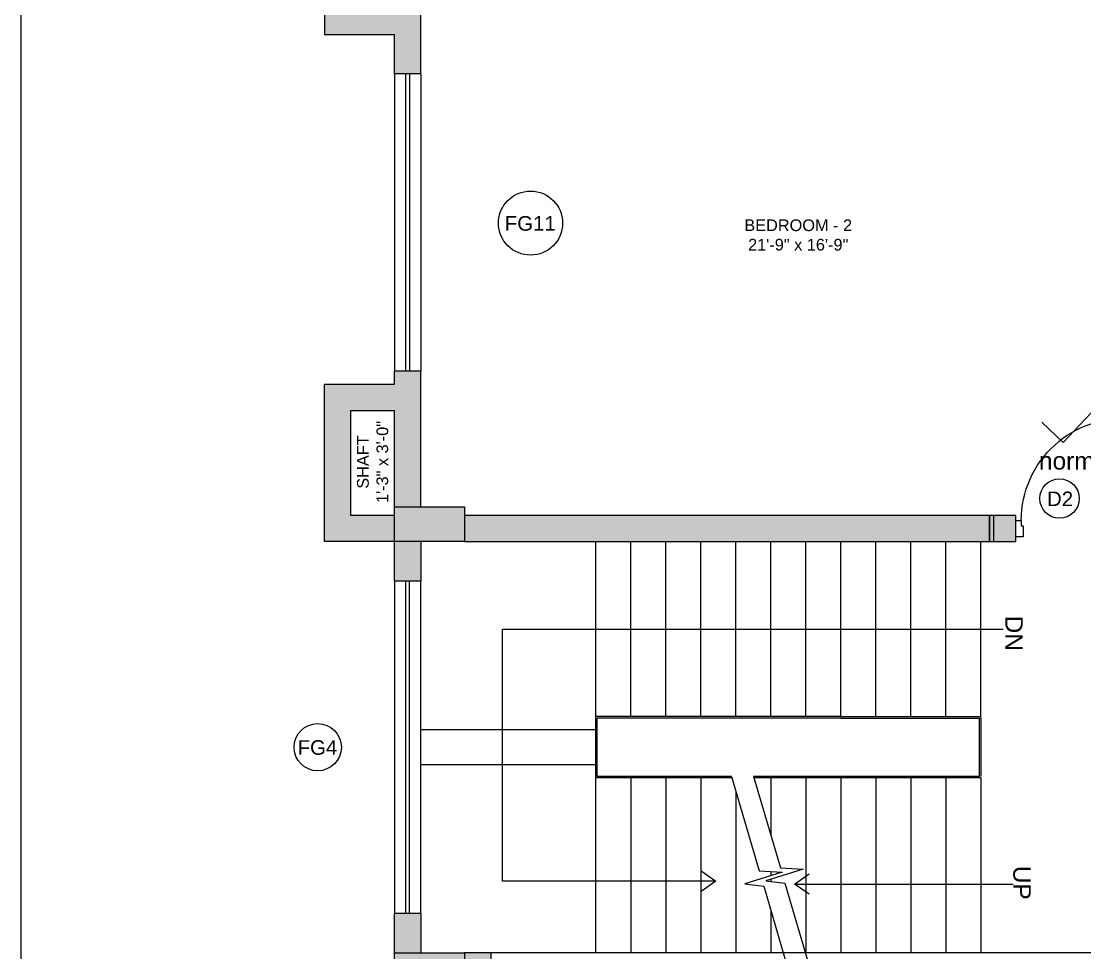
# Model space of a CAD drawing. Header units: inches. Extents: x 211391 to 214260, y -106888 to -102532.
# Drawn here: x 213002 to 213366.5, y -104260 to -103940.5 of the extents above; entities that cross this region are included whole.
import ezdxf

# ---------------------------------------------------------------- set-up
doc = ezdxf.new("R2010")
doc.units = ezdxf.units.IN
doc.header["$MEASUREMENT"] = 0
doc.linetypes.add('0226--P-00-GA 18.02.10$0$DASH', pattern=[0.35, 0.25, -0.1])
doc.layers.get('0').update_dxf_attribs({"color": 4})
for name, color, linetype, lineweight in [('BEAM', 90, '0226--P-00-GA 18.02.10$0$DASH', 25), ('DOOR', 2, 'Continuous', 9), ('HATCH', 251, 'Continuous', 13), ('PROPOSED WALL', 6, 'Continuous', 25), ('STEPS', 2, 'Continuous', 18), ('TEXT', 3, 'Continuous', 9), ('WALL', 5, 'Continuous', 25), ('window', 1, 'Continuous', 18)]:
    doc.layers.add(name, color=color, linetype=linetype, lineweight=lineweight)
doc.layers.add('COLUMN', color=6, linetype='Continuous')
doc.layers.get('BEAM').off()
doc.styles.add('22', font='arial.ttf', dxfattribs={"height": 7})
doc.styles.add('dimtext', font='segoeuil.ttf', dxfattribs={"width": 0.8, "height": 3})
doc.styles.add('STYLE1', font='arial.ttf', dxfattribs={"height": 8})
doc.dimstyles.new('ISO-25', dxfattribs={"dimtxt": 3, "dimasz": 0.7, "dimexe": 0.7, "dimexo": 0.7, "dimgap": 0.703125, "dimtad": 1, "dimdec": 1, "dimlunit": 4, "dimtxsty": 'dimtext', "dimblk": 'OBLIQUE', "dimcen": 0.7, "dimdle": 0.7, "dimclrd": 1, "dimclre": 1, "dimclrt": 2, "dimadec": 0, "dimazin": 0, "dimtfac": 0.5, "dimtdec": 1, "dimtmove": 0, "dimatfit": 3, "dimldrblk": 'OBLIQUE', "dimfxl": 1, "dimfrac": 1, "dimlwd": 13, "dimlwe": 13, "dimarcsym": 0})

# ---------------------------------------------------------------- blocks, each defined once
blk = doc.blocks.new('79')
at = {"layer": 'COLUMN', "ltscale": 20, "true_color": 0xdd22ba}
h = blk.add_hatch(color=212, dxfattribs=at)
h.dxf.hatch_style = 1
h.paths.add_polyline_path([(213129.89, -104119.04), (213153.89, -104119.04), (213153.89, -104107.04), (213129.89, -104107.04)])
h = blk.add_hatch(color=212, dxfattribs=at)
h.dxf.hatch_style = 1
h.paths.add_polyline_path([(213129.89, -104269.04), (213153.89, -104269.04), (213153.89, -104260.04), (213129.89, -104260.04)])
at = {"layer": 'COLUMN', "ltscale": 20}
for points in [[(213153.89, -104119.04), (213129.89, -104119.04), (213129.89, -104107.04), (213153.89, -104107.04)], [(213153.89, -104269.04), (213129.89, -104269.04), (213129.89, -104260.04), (213153.89, -104260.04)]]:
    blk.add_lwpolyline(points, close=True, dxfattribs=at)
blk = doc.blocks.new('*U102')
at = {"layer": 'DOOR'}
for points in [[(1.5, -4.54), (1.5, -3.04), (2, -3.04), (2, -0.04), (0, -0.04), (0, -4.54)], [(32.1, -4.54), (32.1, -3.04), (31.6, -3.04), (31.6, -0.04), (33.6, -0.04), (33.6, -4.54)]]:
    blk.add_lwpolyline(points, close=True, dxfattribs=at)
blk.add_lwpolyline([(32.1, -4.54, -0.441579), (1.5, -32.35), (1.5, -4.54), (3, -4.54), (3, -32.31)], format="xyb", dxfattribs=at)

msp = doc.modelspace()

# ---------------------------------------------------------------- hatches: boundary and pattern name
at = {"layer": 'HATCH', "ltscale": 15}
h = msp.add_hatch(color=256, dxfattribs=at)
h.dxf.hatch_style = 1
h.paths.add_polyline_path([(213138.89, -103909.04), (213129.89, -103909.04), (213129.89, -103936.04), (213114.89, -103936.04), (213114.89, -103900.04), (213129.89, -103900.04), (213129.89, -103891.04), (213105.89, -103891.04), (213105.89, -103945.04), (213129.89, -103945.04), (213129.89, -103958.54), (213138.89, -103958.54)])
h = msp.add_hatch(color=256, dxfattribs=at)
h.dxf.hatch_style = 1
h.paths.add_polyline_path([(213138.89, -104060.54), (213129.89, -104060.54), (213129.89, -104065.04), (213105.89, -104065.04), (213105.89, -104119.04), (213129.89, -104119.04), (213129.89, -104110.04), (213114.89, -104110.04), (213114.89, -104074.04), (213129.89, -104074.04), (213129.89, -104107.04), (213138.89, -104107.04)])
h = msp.add_hatch(color=256, dxfattribs=at)
h.dxf.hatch_style = 1
h.paths.add_polyline_path([(213335.39, -104119.04), (213335.39, -104110.04), (213153.89, -104110.04), (213153.89, -104119.04)])
at = {"layer": 'HATCH', "ltscale": 15, "transparency": 33554559}
h = msp.add_hatch(color=8, dxfattribs=at)
h.dxf.hatch_style = 1
h.paths.add_polyline_path([(213333.89, -104119.04), (213342.89, -104119.04), (213342.89, -104110.04), (213333.89, -104110.04)])
at = {"layer": 'HATCH', "ltscale": 15}
h = msp.add_hatch(color=256, dxfattribs=at)
h.dxf.hatch_style = 1
h.paths.add_polyline_path([(213138.89, -104119.04), (213129.89, -104119.04), (213129.89, -104132.54), (213138.89, -104132.54)])
h = msp.add_hatch(color=256, dxfattribs=at)
h.dxf.hatch_style = 1
h.paths.add_polyline_path([(213138.89, -104246.54), (213129.89, -104246.54), (213129.89, -104260.04), (213138.89, -104260.04)])
h = msp.add_hatch(color=256, dxfattribs=at)
h.dxf.hatch_style = 1
h.paths.add_polyline_path([(213162.89, -104269.04), (213162.89, -104260.04), (213153.89, -104260.04), (213153.89, -104269.04)])

# ---------------------------------------------------------------- linework, layer by layer
at = {"ltscale": 15}
msp.add_lwpolyline([(213001.96, -103568.22), (214259.76, -103568.22), (214259.76, -105030.12), (213001.96, -105030.12)], close=True, dxfattribs=at)
at = {"layer": 'Defpoints', "ltscale": 15}
msp.add_lwpolyline([(213351.79, -104078.09), (213359.11, -104084.98), (213376.35, -104066.68)], dxfattribs=at)
at = {"layer": 'Defpoints'}
for centre, radius in [((213176.55, -104009.77), 11), ((213357.89, -104104.25), 6.76), ((213103.59, -104189.54), 8.1)]:
    msp.add_circle(centre, radius, dxfattribs=at)
at = {"layer": 'PROPOSED WALL', "ltscale": 15}
msp.add_lwpolyline([(213333.89, -104119.04), (213342.89, -104119.04), (213342.89, -104110.04), (213333.89, -104110.04)], close=True, dxfattribs=at)
at = {"layer": 'STEPS', "ltscale": 20, "transparency": 33554495}
for p, q in [((213198.89, -104260.04), (213198.89, -104119.04)), ((213210.89, -104179.04), (213210.89, -104119.04)), ((213222.89, -104179.04), (213222.89, -104119.04)), ((213234.89, -104179.04), (213234.89, -104119.04)), ((213246.89, -104179.04), (213246.89, -104119.04)), ((213258.89, -104179.04), (213258.89, -104119.04)), ((213270.89, -104179.04), (213270.89, -104119.04)), ((213282.89, -104179.04), (213282.89, -104119.04)), ((213294.89, -104179.04), (213294.89, -104119.04)), ((213306.89, -104179.04), (213306.89, -104119.04)), ((213318.89, -104179.04), (213318.89, -104119.04)), ((213330.89, -104179.54), (213330.89, -104119.04)), ((213282.89, -104179.04), (213198.89, -104179.04)), ((213282.89, -104179.04), (213330.89, -104179.04)), ((213199.39, -104199.54), (213199.39, -104179.54)), ((213282.89, -104179.54), (213199.39, -104179.54)), ((213282.89, -104179.54), (213330.39, -104179.54)), ((213330.39, -104179.54), (213330.39, -104199.54)), ((213330.89, -104179.54), (213330.89, -104199.54)), ((213198.89, -104183.54), (213138.89, -104183.54)), ((213198.89, -104195.54), (213138.89, -104195.54)), ((213245.59, -104200.04), (213198.89, -104200.04)), ((213245.45, -104199.54), (213199.39, -104199.54)), ((213210.89, -104200.04), (213210.89, -104260.04)), ((213222.89, -104200.04), (213222.89, -104260.04)), ((213234.89, -104200.04), (213234.89, -104260.04)), ((213255.77, -104199.54), (213252.99, -104199.54)), ((213255.77, -104200.04), (213253.13, -104200.04)), ((213330.39, -104199.54), (213255.77, -104199.54)), ((213330.89, -104200.04), (213255.77, -104200.04)), ((213258.89, -104200.04), (213258.89, -104219.68)), ((213270.89, -104200.04), (213270.89, -104260.04)), ((213282.89, -104200.04), (213282.89, -104260.04)), ((213294.89, -104200.04), (213294.89, -104260.04)), ((213306.89, -104200.04), (213306.89, -104260.04)), ((213318.89, -104200.04), (213318.89, -104260.04)), ((213330.89, -104200.04), (213330.89, -104260.04)), ((213246.89, -104204.46), (213246.89, -104260.04)), ((213258.89, -104245.42), (213258.89, -104260.04))]:
    msp.add_line(p, q, dxfattribs=at)
at = {"layer": 'STEPS', "ltscale": 20}
for p, q in [((213258.89, -104232.16), (213258.89, -104233.61)), ((213258.89, -104234.86), (213258.89, -104235.59))]:
    msp.add_line(p, q, dxfattribs=at)
at = {"layer": 'STEPS', "ltscale": 20, "transparency": 33554495}
for points in [[(213245.45, -104199.54), (213254.94, -104231.94), (213262.77, -104232.38), (213249.95, -104236.42), (213256.47, -104237.15), (213264.79, -104265.57)], [(213252.99, -104199.54), (213262.18, -104230.91), (213270.02, -104231.36), (213257.19, -104235.4), (213263.71, -104236.12), (213272.03, -104264.54)]]:
    msp.add_lwpolyline(points, dxfattribs=at)
at = {"layer": 'WALL'}
for p, q in [((213105.89, -103891.04), (213105.89, -103945.04)), ((213105.89, -103945.04), (213129.89, -103945.04)), ((213105.89, -104119.04), (213105.89, -104065.04)), ((213105.89, -104065.04), (213129.89, -104065.04)), ((213114.89, -104110.04), (213114.89, -104074.04)), ((213114.89, -104074.04), (213129.89, -104074.04)), ((213129.89, -104110.04), (213114.89, -104110.04)), ((213129.89, -104119.04), (213105.89, -104119.04))]:
    msp.add_line(p, q, dxfattribs=at)
at = {"layer": 'WALL', "ltscale": 20}
for p, q in [((213138.89, -103958.54), (213138.89, -103909.04)), ((213129.89, -103958.54), (213129.89, -103945.04)), ((213138.89, -103958.54), (213129.89, -103958.54)), ((213129.89, -104065.04), (213129.89, -104060.54)), ((213138.89, -104060.54), (213129.89, -104060.54)), ((213138.89, -104107.04), (213138.89, -104060.54)), ((213129.89, -104107.04), (213129.89, -104074.04)), ((213335.39, -104110.04), (213153.89, -104110.04)), ((213333.89, -104119.04), (213333.89, -104110.04)), ((213335.39, -104119.04), (213335.39, -104110.04)), ((213335.39, -104119.04), (213335.39, -104110.04)), ((213129.89, -104132.54), (213129.89, -104119.04)), ((213138.89, -104119.04), (213138.89, -104132.54)), ((213153.89, -104119.04), (213335.39, -104119.04)), ((213138.89, -104132.54), (213129.89, -104132.54)), ((213129.89, -104260.04), (213129.89, -104246.54)), ((213138.89, -104246.54), (213129.89, -104246.54)), ((213138.89, -104246.54), (213138.89, -104260.04)), ((213162.89, -104260.04), (213153.89, -104260.04)), ((213162.89, -104260.04), (213162.89, -104269.04))]:
    msp.add_line(p, q, dxfattribs=at)
at = {"layer": 'window', "ltscale": 20}
for p, q in [((213129.89, -103958.54), (213129.89, -104060.54)), ((213133.71, -103958.54), (213133.71, -104060.54)), ((213135.06, -103958.54), (213135.07, -104060.54)), ((213138.89, -103958.54), (213138.89, -104060.54)), ((213129.89, -104132.54), (213129.89, -104246.54)), ((213133.71, -104132.54), (213133.71, -104246.54)), ((213135.07, -104246.54), (213135.07, -104132.54)), ((213138.89, -104246.54), (213138.89, -104132.54)), ((213384.89, -104260.04), (213162.89, -104260.04))]:
    msp.add_line(p, q, dxfattribs=at)

# ---------------------------------------------------------------- block references
at = {"layer": 'BEAM'}
msp.add_blockref('79', (0, 0), dxfattribs=at)
at = {"layer": 'DOOR', "ltscale": 5, "xscale": 1.25, "yscale": 1.25, "zscale": 1.25, "rotation": 180}
msp.add_blockref('*U102', (213384.89, -104117.4), dxfattribs=at)

# ---------------------------------------------------------------- texts
at = {"layer": 'Defpoints', "char_height": 5, "attachment_point": 3, "style": 'STYLE1'}
for s, heights, insert in [('\\A1;\\pxqc;FG11', [-5.17], (213180.57, -104007.37)), ('\\A1;\\pxqc;D2', [-5.02], (213362.19, -104101.85)), ('\\A1;\\pxqc;FG4', [-5.17], (213107.61, -104187.14))]:
    msp.add_mtext_dynamic_manual_height_columns(s, width=8.2379, gutter_width=70, heights=heights, dxfattribs=dict(at, insert=insert))
at = {"layer": 'Defpoints', "ltscale": 15, "insert": (213424.18, -104088.31), "char_height": 6, "attachment_point": 3, "style": 'STYLE1'}
msp.add_mtext_dynamic_manual_height_columns('\\A1;\\pxqc;normal door ', width=101.9942, gutter_width=35, heights=[-6.1], dxfattribs=at)
at = {"layer": 'TEXT', "ltscale": 10, "insert": (213319.3, -104008.51), "char_height": 4, "attachment_point": 3, "style": 'STYLE1'}
msp.add_mtext_dynamic_manual_height_columns('\\A1;\\pxqc;BEDROOM - 2\\P21\'-9" x 16\'-9"', width=101.9942, gutter_width=35, heights=[-10.82], dxfattribs=at)
at = {"layer": 'TEXT', "insert": (213117.07, -104149.02), "char_height": 4, "attachment_point": 1, "rotation": 90, "style": '22'}
msp.add_mtext_dynamic_manual_height_columns('\\pxqc;SHAFT\\P1\'-3" x 3\'-0"', width=114.5863, gutter_width=35, heights=[-10.82], dxfattribs=at)
at = {"layer": 'TEXT', "ltscale": 10, "char_height": 6, "attachment_point": 3, "rotation": 270, "style": 'STYLE1'}
for s, heights, insert in [('\\A1;\\pxqc;DN', [-6], (213345.3, -104201.47)), ('\\A1;\\pxqc;UP', [-6.1], (213348.03, -104287.04))]:
    msp.add_mtext_dynamic_manual_height_columns(s, width=101.9942, gutter_width=35, heights=heights, dxfattribs=dict(at, insert=insert))

# ---------------------------------------------------------------- leaders
at = {"layer": 'WALL', "ltscale": 20}
for points in [[(213240.08, -104235.53), (213166.93, -104235.53), (213166.93, -104149.07), (213338.6, -104149.04)], [(213267.02, -104236.47), (213342.03, -104236.47)]]:
    msp.add_leader(points, dimstyle='ISO-25', override={"dimtxt": 7.5, "dimasz": 5, "dimexe": 1.5, "dimexo": 1.5, "dimtad": 0, "dimcen": 1.5, "dimdle": 1.5, "dimldrblk": 'Open90', "dimfxl": 0.703125, "dimarcsym": 1}, dxfattribs=at)

doc.saveas('drawing.dxf')
